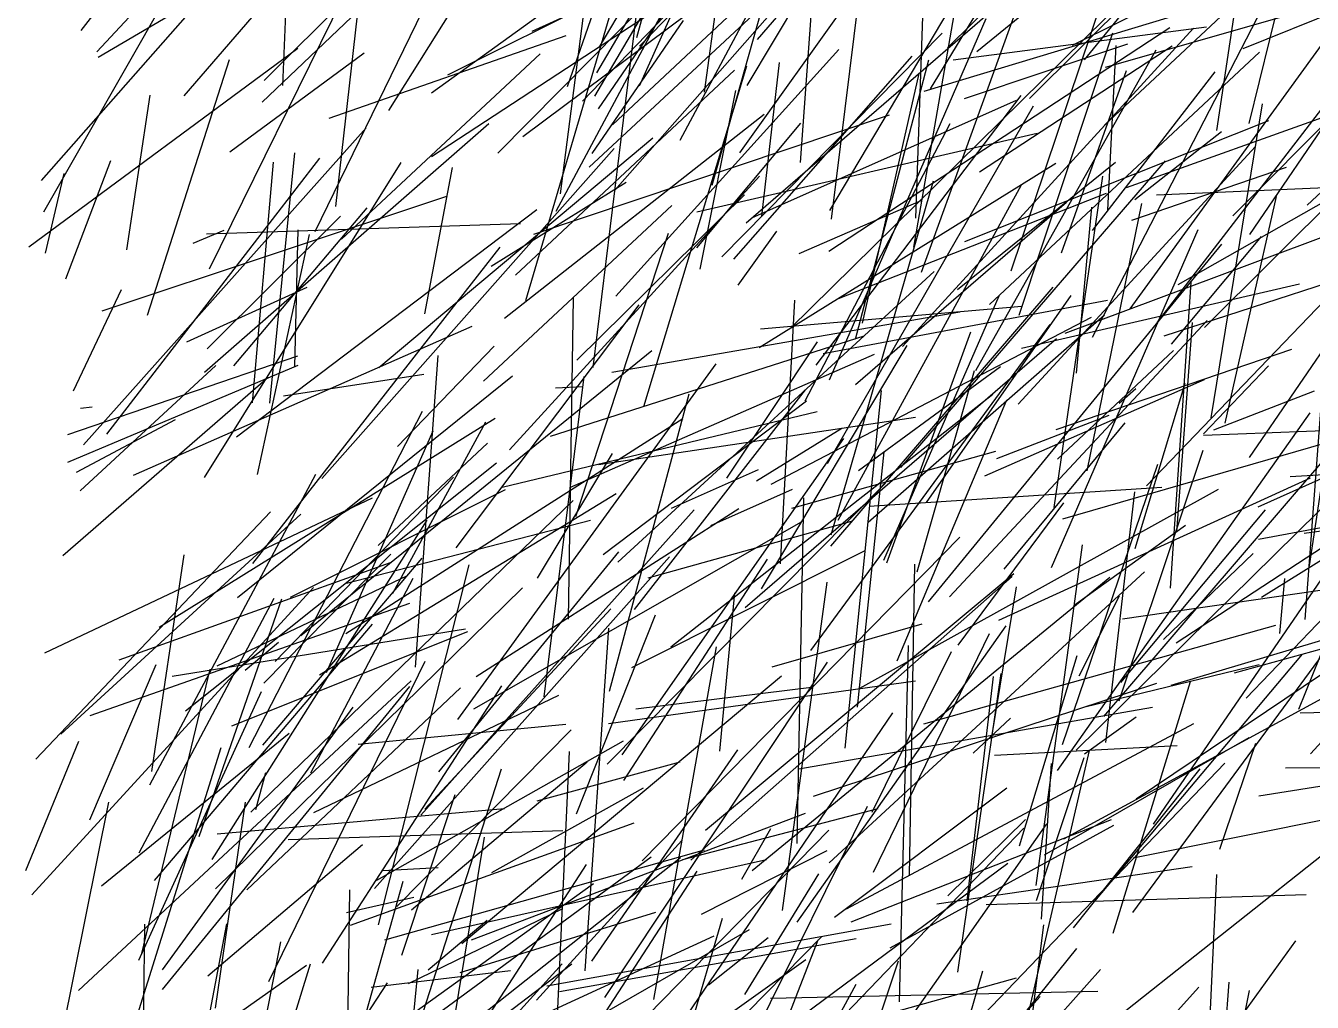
# Model space of a CAD drawing. Header units: metres. Extents: x 0 to 1019, y 0 to 619.
# Drawn here: x 0.5 to 71.5, y 355.9 to 409.9 of the extents above; entities that cross this region are included whole.
import ezdxf

# ---------------------------------------------------------------- set-up
doc = ezdxf.new("R2010")
doc.units = ezdxf.units.M

msp = doc.modelspace()

# ---------------------------------------------------------------- linework, layer by layer
at = {"color": 183}
msp.add_line((3.547, 409.59), (17.482, 427.744), dxfattribs=at)
at = {"color": 75}
for p, q in [((34.372, 408.734), (53.369, 428.29)), ((37.536, 399.575), (56.343, 403.922)), ((16.704, 374.015), (33.085, 384.021))]:
    msp.add_line(p, q, dxfattribs=at)
at = {"color": 92}
for p, q in [((32.018, 407.259), (43.212, 426.277)), ((19.989, 390.988), (35.115, 403.657)), ((38.82, 369.79), (39.651, 378.543))]:
    msp.add_line(p, q, dxfattribs=at)
at = {"color": 23}
for p, q in [((9.239, 405.983), (25.963, 425.407)), ((43.273, 402.296), (44.357, 417.287)), ((0.819, 361.857), (16.382, 378.825))]:
    msp.add_line(p, q, dxfattribs=at)
at = {"color": 186}
for p, q in [((37.965, 406.177), (40.55, 424.922)), ((66.271, 404.076), (68.315, 417.667))]:
    msp.add_line(p, q, dxfattribs=at)
at = {"color": 76}
for p, q in [((13.654, 406.823), (30.431, 423.576)), ((49.954, 396.247), (55.84, 412.55)), ((57.734, 370.156), (63.006, 385.638)), ((22.52, 366.596), (32.8, 377.652))]:
    msp.add_line(p, q, dxfattribs=at)
at = {"color": 145}
for p, q in [((30.408, 406.494), (36.313, 423.547)), ((31.222, 405.686), (42.093, 416.95)), ((34.615, 388.831), (40.311, 407.638)), ((57.89, 392.885), (73.142, 398.585)), ((63.698, 378.802), (64.849, 395.698))]:
    msp.add_line(p, q, dxfattribs=at)
at = {"color": 47}
for p, q in [((68.05, 404.447), (72.738, 423.602)), ((11.971, 391.079), (19.341, 399.805))]:
    msp.add_line(p, q, dxfattribs=at)
at = {"color": 133}
for p, q in [((40.331, 406.559), (50.234, 423.183)), ((43.52, 389.146), (51.528, 404.459))]:
    msp.add_line(p, q, dxfattribs=at)
at = {"color": 214}
msp.add_line((60.052, 404.356), (79.824, 422.855), dxfattribs=at)
at = {"color": 99}
for p, q in [((4.409, 408.413), (17.658, 422.662)), ((27.527, 396.086), (39.616, 407.407)), ((40.995, 392.086), (57.363, 402.267)), ((68.064, 386.018), (78.615, 401.426)), ((15.349, 391.027), (15.528, 398.585)), ((71.134, 377.058), (72.195, 391.072)), ((23.314, 350.958), (31.451, 363.537))]:
    msp.add_line(p, q, dxfattribs=at)
at = {"color": 66}
for p, q in [((32.894, 404.383), (51.428, 421.769)), ((20.204, 363.195), (23.261, 363.365))]:
    msp.add_line(p, q, dxfattribs=at)
at = {"color": 93}
msp.add_line((53.01, 408.435), (69.711, 422.038), dxfattribs=at)
at = {"color": 104}
for p, q in [((31.916, 405.956), (40.853, 421.25)), ((9.3, 372.021), (26.486, 385.724)), ((9.393, 348.644), (11.587, 360.251))]:
    msp.add_line(p, q, dxfattribs=at)
at = {"color": 101}
msp.add_line((32.145, 408.659), (39.582, 421.199), dxfattribs=at)
at = {"color": 52}
for p, q in [((26.55, 402.821), (43.815, 420.286)), ((44.684, 348.454), (56.873, 365.771)), ((41.61, 356.144), (59.682, 356.548))]:
    msp.add_line(p, q, dxfattribs=at)
at = {"color": 132}
for p, q in [((34.226, 409.212), (37.367, 420.464)), ((25.232, 372.123), (43.325, 382.458))]:
    msp.add_line(p, q, dxfattribs=at)
at = {"color": 24}
for p, q in [((50.45, 406.374), (58.922, 420.279)), ((3.498, 388.731), (4.156, 388.807)), ((54.116, 385.948), (60.309, 388.348))]:
    msp.add_line(p, q, dxfattribs=at)
at = {"color": 17}
for p, q in [((17.602, 399.865), (19.83, 419.434)), ((1.36, 401.302), (10.938, 412.2)), ((71.374, 380.036), (73.875, 396.673)), ((3.121, 389.692), (5.779, 395.295)), ((21.791, 361.028), (31.486, 369.211))]:
    msp.add_line(p, q, dxfattribs=at)
at = {"color": 255}
for p, q in [((51.396, 408.633), (62.757, 419.88)), ((59.394, 392.658), (69.584, 412.41)), ((21.247, 358.536), (24.198, 367.396))]:
    msp.add_line(p, q, dxfattribs=at)
at = {"color": 219}
msp.add_line((1.475, 399.579), (12.365, 418.633), dxfattribs=at)
at = {"color": 134}
msp.add_line((13.536, 405.628), (27.356, 418.799), dxfattribs=at)
at = {"color": 150}
for p, q in [((16.458, 398.482), (25.738, 417.533)), ((39.639, 344.773), (46.353, 356.921))]:
    msp.add_line(p, q, dxfattribs=at)
at = {"color": 140}
for p, q in [((33.007, 400.767), (47.929, 417.677)), ((28.103, 394.681), (33.552, 413.185))]:
    msp.add_line(p, q, dxfattribs=at)
at = {"color": 203}
for p, q in [((58.946, 407.978), (66.928, 417.733)), ((60.247, 399.689), (60.703, 408.757)), ((29.105, 372.795), (31.331, 390.476))]:
    msp.add_line(p, q, dxfattribs=at)
at = {"color": 39}
for p, q in [((39.918, 402.83), (50.045, 417.042)), ((11.744, 402.883), (19.178, 408.363)), ((63.748, 373.44), (81.044, 378.625))]:
    msp.add_line(p, q, dxfattribs=at)
at = {"color": 25}
msp.add_line((55.915, 405.844), (67.065, 416.907), dxfattribs=at)
at = {"color": 220}
for p, q in [((28.454, 409.545), (42.441, 415.946)), ((62.935, 400.52), (77.306, 401.135))]:
    msp.add_line(p, q, dxfattribs=at)
at = {"color": 176}
for p, q in [((29.768, 399.62), (38.625, 416.143)), ((36.402, 353.192), (43.559, 358.283))]:
    msp.add_line(p, q, dxfattribs=at)
at = {"color": 97}
for p, q in [((34.385, 406.532), (38.742, 416.277)), ((16.834, 384.849), (32.978, 403.075)), ((10.785, 363.807), (22.657, 382.542))]:
    msp.add_line(p, q, dxfattribs=at)
at = {"color": 103}
for p, q in [((40.888, 409.088), (46.752, 415.879)), ((62.982, 393.478), (76.165, 410.618)), ((45.366, 394.787), (60.167, 400.607)), ((49.705, 379.701), (52.874, 390.816)), ((46.417, 372.223), (47.891, 386.329))]:
    msp.add_line(p, q, dxfattribs=at)
at = {"color": 113}
msp.add_line((54.913, 396.327), (61.559, 416.105), dxfattribs=at)
at = {"color": 189}
msp.add_line((23.786, 407.144), (40.773, 415.633), dxfattribs=at)
at = {"color": 174}
msp.add_line((27.942, 403.74), (43.431, 415.307), dxfattribs=at)
at = {"color": 28}
for p, q in [((38.392, 401.045), (42.385, 415.173)), ((28.735, 367.055), (36.622, 369.21))]:
    msp.add_line(p, q, dxfattribs=at)
at = {"color": 4}
for p, q in [((44.893, 399.65), (54.054, 415.066)), ((43.083, 360.351), (54.626, 376.717)), ((56.744, 364.065), (68.052, 370.553))]:
    msp.add_line(p, q, dxfattribs=at)
at = {"color": 87}
for p, q in [((67.152, 399.359), (83.201, 415.486)), ((4.704, 394.114), (23.745, 400.44))]:
    msp.add_line(p, q, dxfattribs=at)
at = {"color": 201}
for p, q in [((10.629, 396.437), (19.614, 414.671)), ((36.109, 375.561), (53.885, 389.512)), ((53.976, 369.577), (64.068, 370.104)), ((25.099, 359.37), (43.552, 366.363)), ((20.428, 340.276), (22.156, 357.735))]:
    msp.add_line(p, q, dxfattribs=at)
at = {"color": 54}
for p, q in [((14.682, 406.547), (15.023, 414.598)), ((64.133, 395.558), (78.851, 403.948))]:
    msp.add_line(p, q, dxfattribs=at)
at = {"color": 130}
for p, q in [((30.021, 400.579), (31.768, 414.248)), ((60.126, 370.267), (61.733, 384.112)), ((44.852, 363.634), (62.26, 379.702)), ((1.583, 349.673), (5.067, 366.98)), ((22.889, 359.676), (41.392, 363.814)), ((12.415, 344.782), (20.468, 356.999))]:
    msp.add_line(p, q, dxfattribs=at)
at = {"color": 80}
for p, q in [((36.626, 403.538), (42.456, 414.427)), ((66.433, 364.379), (68.423, 370.237))]:
    msp.add_line(p, q, dxfattribs=at)
at = {"color": 50}
for p, q in [((49.632, 399.23), (50.18, 414.755)), ((11.207, 342.242), (14.573, 359.256))]:
    msp.add_line(p, q, dxfattribs=at)
at = {"color": 165}
for p, q in [((58.289, 408.786), (70.52, 414.861)), ((6.435, 385.027), (25.137, 393.26)), ((19.745, 362.209), (36.037, 380.526))]:
    msp.add_line(p, q, dxfattribs=at)
at = {"color": 245}
for p, q in [((32.114, 405.258), (37.619, 413.299)), ((43.979, 367.31), (62.952, 373.544)), ((70.046, 368.871), (89.985, 369.009))]:
    msp.add_line(p, q, dxfattribs=at)
at = {"color": 112}
for p, q in [((61.472, 394.223), (75.359, 413.371)), ((40.063, 353.063), (55.208, 357.283))]:
    msp.add_line(p, q, dxfattribs=at)
at = {"color": 213}
for p, q in [((20.526, 405.174), (25.278, 412.723)), ((53.523, 361.32), (71.2, 361.886))]:
    msp.add_line(p, q, dxfattribs=at)
at = {"color": 63}
msp.add_line((22.894, 402.629), (38.397, 412.796), dxfattribs=at)
at = {"color": 216}
for p, q in [((31.605, 402.047), (43.054, 412.701)), ((2.417, 370.739), (15.681, 382.881)), ((12.599, 374.268), (14.435, 375.806))]:
    msp.add_line(p, q, dxfattribs=at)
at = {"color": 43}
for p, q in [((40.267, 398.97), (56.191, 412.735)), ((34.533, 363.728), (52.076, 381.608))]:
    msp.add_line(p, q, dxfattribs=at)
at = {"color": 233}
for p, q in [((42.681, 393.11), (62.046, 412.183)), ((62.764, 365.758), (76.318, 385.521)), ((19.964, 360.195), (24.978, 380.088))]:
    msp.add_line(p, q, dxfattribs=at)
at = {"color": 179}
msp.add_line((49.521, 397.623), (52.157, 412.78), dxfattribs=at)
at = {"color": 171}
for p, q in [((4.486, 408.124), (9.774, 411.232)), ((46.31, 392.546), (50.364, 407.965)), ((21.02, 386.613), (26.359, 392.154)), ((10.969, 362.187), (27.913, 378.81)), ((6.75, 364.171), (14.205, 378.248))]:
    msp.add_line(p, q, dxfattribs=at)
at = {"color": 26}
for p, q in [((22.896, 406.157), (29.879, 411.194)), ((14.721, 389.415), (22.465, 390.62))]:
    msp.add_line(p, q, dxfattribs=at)
at = {"color": 128}
for p, q in [((44.973, 399.172), (46.485, 411.377)), ((33.518, 368.165), (41.442, 380.388)), ((59.534, 361.511), (70.985, 375.155))]:
    msp.add_line(p, q, dxfattribs=at)
at = {"color": 51}
msp.add_line((60.123, 407.559), (72.43, 411.084), dxfattribs=at)
at = {"color": 105}
for p, q in [((67.709, 408.598), (74.545, 411.356)), ((10.051, 365.079), (14.618, 378.204))]:
    msp.add_line(p, q, dxfattribs=at)
at = {"color": 53}
for p, q in [((31.769, 402.796), (36.808, 410.144)), ((61.643, 363.911), (74.787, 366.544))]:
    msp.add_line(p, q, dxfattribs=at)
at = {"color": 246}
msp.add_line((31.817, 390.974), (34.205, 410.489), dxfattribs=at)
at = {"color": 65}
msp.add_line((44.872, 390.295), (53.527, 410.25), dxfattribs=at)
at = {"color": 199}
msp.add_line((50.1, 406.246), (64.676, 410.643), dxfattribs=at)
at = {"color": 190}
for p, q in [((68.094, 398.321), (76.13, 410.142)), ((48.227, 358.927), (60.568, 365.713)), ((34.654, 345.875), (38.968, 360.563))]:
    msp.add_line(p, q, dxfattribs=at)
at = {"color": 88}
for p, q in [((17.242, 404.743), (30.331, 409.31)), ((50.55, 348.991), (58.536, 358.904))]:
    msp.add_line(p, q, dxfattribs=at)
at = {"color": 196}
msp.add_line((38.923, 397.087), (51.1, 409.452), dxfattribs=at)
at = {"color": 239}
for p, q in [((44.843, 397.399), (63.663, 409.75)), ((30.87, 382.743), (35.98, 398.405))]:
    msp.add_line(p, q, dxfattribs=at)
at = {"color": 116}
for p, q in [((48.902, 392.137), (64.982, 409.718)), ((57.675, 397.305), (61.283, 407.38)), ((59.099, 385.271), (62.113, 400.046)), ((18.204, 379.064), (31.666, 382.542))]:
    msp.add_line(p, q, dxfattribs=at)
at = {"color": 35}
for p, q in [((51.706, 407.978), (65.692, 409.79)), ((55.337, 393.862), (60.528, 409.469))]:
    msp.add_line(p, q, dxfattribs=at)
at = {"color": 152}
for p, q in [((0.658, 397.647), (15.501, 408.622)), ((12.168, 378.278), (27.363, 390.524))]:
    msp.add_line(p, q, dxfattribs=at)
at = {"color": 185}
for p, q in [((52.331, 405.84), (61.353, 408.852)), ((38.027, 365.433), (55.046, 379.612))]:
    msp.add_line(p, q, dxfattribs=at)
at = {"color": 89}
for p, q in [((53.147, 401.782), (63.794, 408.739)), ((56.294, 362.377), (58.852, 381.186)), ((22.701, 357.71), (25.968, 360.453)), ((38.19, 356.898), (41.483, 359.496))]:
    msp.add_line(p, q, dxfattribs=at)
at = {"color": 121}
for p, q in [((7.204, 393.864), (11.732, 407.997)), ((6.901, 358.62), (10.66, 374.315))]:
    msp.add_line(p, q, dxfattribs=at)
at = {"color": 146}
for p, q in [((17.92, 398.065), (28.888, 408.308)), ((9.373, 392.396), (16.015, 395.424)), ((42.28, 360.996), (44.749, 379.134)), ((18.187, 360.892), (21.918, 361.739))]:
    msp.add_line(p, q, dxfattribs=at)
at = {"color": 224}
for p, q in [((33.072, 394.916), (45.393, 408.533)), ((71.247, 399.946), (75.364, 403.781)), ((56.31, 361.551), (58.945, 369.448)), ((6.869, 345.053), (7.054, 360.247))]:
    msp.add_line(p, q, dxfattribs=at)
at = {"color": 163}
for p, q in [((39.58, 396.968), (49.434, 408.165)), ((47.053, 383.331), (63.226, 384.372))]:
    msp.add_line(p, q, dxfattribs=at)
at = {"color": 237}
for p, q in [((52.956, 390.823), (62.921, 408.523)), ((58.39, 377.856), (64.541, 382.267))]:
    msp.add_line(p, q, dxfattribs=at)
at = {"color": 182}
for p, q in [((53.702, 394.457), (68.614, 408.4)), ((46.691, 393.432), (49.831, 407.219)), ((13.277, 385.079), (16.149, 398.319))]:
    msp.add_line(p, q, dxfattribs=at)
at = {"color": 135}
for p, q in [((65.589, 393.183), (80.691, 408.241)), ((66.73, 387.901), (69.561, 400.419))]:
    msp.add_line(p, q, dxfattribs=at)
at = {"color": 12}
for p, q in [((41.129, 399.345), (42.106, 407.831)), ((7.436, 368.665), (9.23, 380.629))]:
    msp.add_line(p, q, dxfattribs=at)
at = {"color": 58}
for p, q in [((59.387, 398.54), (66.163, 407.304)), ((71.079, 381.824), (82.757, 383.494))]:
    msp.add_line(p, q, dxfattribs=at)
at = {"color": 30}
for p, q in [((61.269, 400.929), (80.307, 407.725)), ((10.465, 398.369), (27.806, 398.939))]:
    msp.add_line(p, q, dxfattribs=at)
at = {"color": 74}
for p, q in [((6.061, 397.48), (7.349, 406.017)), ((17.091, 374.143), (22.988, 387.476))]:
    msp.add_line(p, q, dxfattribs=at)
at = {"color": 41}
for p, q in [((37.737, 396.412), (39.689, 406.27)), ((65.857, 354.191), (66.256, 362.976))]:
    msp.add_line(p, q, dxfattribs=at)
at = {"color": 254}
for p, q in [((40.576, 399.254), (55.194, 405.747)), ((10.502, 392.011), (17.873, 399.346))]:
    msp.add_line(p, q, dxfattribs=at)
at = {"color": 137}
msp.add_line((44.142, 391.112), (55.456, 406), dxfattribs=at)
at = {"color": 149}
for p, q in [((44.761, 385.68), (56.145, 405.437)), ((15.682, 376.176), (35.057, 391.924))]:
    msp.add_line(p, q, dxfattribs=at)
at = {"color": 61}
for p, q in [((65.952, 388.207), (68.786, 405.547)), ((4.028, 366.003), (7.677, 374.582))]:
    msp.add_line(p, q, dxfattribs=at)
at = {"color": 29}
for p, q in [((10.362, 390.721), (26.063, 404.454)), ((45.739, 369.962), (47.742, 389.719)), ((54.522, 379.838), (61.201, 387.92))]:
    msp.add_line(p, q, dxfattribs=at)
at = {"color": 96}
for p, q in [((26.919, 393.713), (41.268, 404.975)), ((50.074, 371.31), (69.516, 376.744)), ((56.585, 360.523), (57.123, 369.106))]:
    msp.add_line(p, q, dxfattribs=at)
at = {"color": 36}
for p, q in [((28.537, 398.339), (48.185, 404.941)), ((34.861, 379.374), (46.085, 382.497)), ((61.055, 377.109), (74.784, 379.094))]:
    msp.add_line(p, q, dxfattribs=at)
at = {"color": 13}
for p, q in [((37.547, 397.597), (43.287, 404.478)), ((40.217, 377.733), (57.408, 392.58))]:
    msp.add_line(p, q, dxfattribs=at)
at = {"color": 31}
for p, q in [((52.339, 397.945), (69.141, 404.623)), ((43.849, 375.349), (57.054, 393.363))]:
    msp.add_line(p, q, dxfattribs=at)
at = {"color": 166}
for p, q in [((3.677, 386.712), (19.289, 404.211)), ((26.19, 396.581), (33.633, 401.22)), ((57.82, 364.96), (74.564, 374.059)), ((58.342, 360.036), (65.348, 368.811)), ((58.811, 353.552), (76.943, 367.92))]:
    msp.add_line(p, q, dxfattribs=at)
at = {"color": 167}
for p, q in [((61.736, 400.251), (66.518, 404.009)), ((2.806, 387.272), (15.512, 391.62))]:
    msp.add_line(p, q, dxfattribs=at)
at = {"color": 204}
for p, q in [((55.289, 388.96), (68.395, 403.193)), ((55.294, 352.889), (59.235, 369.827))]:
    msp.add_line(p, q, dxfattribs=at)
at = {"color": 10}
for p, q in [((2.699, 395.881), (5.189, 402.407)), ((63.751, 392.265), (68.727, 398.209))]:
    msp.add_line(p, q, dxfattribs=at)
at = {"color": 125}
for p, q in [((4.969, 387.307), (16.727, 402.538)), ((51.981, 375.642), (57.807, 383.499)), ((40.026, 362.724), (41.635, 365.53))]:
    msp.add_line(p, q, dxfattribs=at)
at = {"color": 32}
for p, q in [((10.359, 384.904), (21.221, 402.299)), ((7.338, 367.935), (16.508, 385.094)), ((32.67, 371.312), (49.618, 373.668))]:
    msp.add_line(p, q, dxfattribs=at)
at = {"color": 40}
msp.add_line((13.006, 389.022), (14.168, 402.316), dxfattribs=at)
at = {"color": 138}
for p, q in [((13.956, 389.01), (15.34, 402.827)), ((13.182, 366.576), (13.747, 368.612)), ((17.221, 347.975), (21.318, 362.612)), ((21.625, 356.962), (30.138, 361.107))]:
    msp.add_line(p, q, dxfattribs=at)
at = {"color": 159}
for p, q in [((48.811, 385.461), (63.436, 402.389)), ((70.858, 371.915), (87.144, 372.23)), ((25.059, 353.421), (38.509, 359.6))]:
    msp.add_line(p, q, dxfattribs=at)
at = {"color": 22}
for p, q in [((51.945, 395.285), (60.667, 402.316)), ((57.382, 387.564), (70.409, 391.992))]:
    msp.add_line(p, q, dxfattribs=at)
at = {"color": 33}
for p, q in [((1.568, 397.289), (2.595, 401.702)), ((63.36, 392.732), (78.96, 397.783)), ((50.227, 383.518), (58.221, 394.961))]:
    msp.add_line(p, q, dxfattribs=at)
at = {"color": 164}
for p, q in [((22.526, 393.948), (24.05, 402.021)), ((60.026, 371.707), (74.131, 388.175)), ((53.841, 370.593), (55.203, 378.877)), ((36.68, 345.843), (55.596, 365.532))]:
    msp.add_line(p, q, dxfattribs=at)
at = {"color": 194}
for p, q in [((27.207, 386.431), (40.999, 401.541)), ((29.262, 356.829), (48.272, 360.25))]:
    msp.add_line(p, q, dxfattribs=at)
at = {"color": 147}
for p, q in [((57.28, 383.248), (59.96, 401.543)), ((67.233, 374.112), (77.267, 376.878))]:
    msp.add_line(p, q, dxfattribs=at)
at = {"color": 218}
for p, q in [((61.567, 399.123), (70.111, 402.05)), ((11.046, 365.229), (26.921, 366.619))]:
    msp.add_line(p, q, dxfattribs=at)
at = {"color": 45}
for p, q in [((44.968, 381.744), (50.606, 401.291)), ((13.575, 370.125), (22.377, 380.458))]:
    msp.add_line(p, q, dxfattribs=at)
at = {"color": 217}
for p, q in [((45.353, 382.556), (55.482, 401.07)), ((30.894, 366.34), (35.265, 377.327)), ((41.699, 374.458), (49.996, 376.828))]:
    msp.add_line(p, q, dxfattribs=at)
at = {"color": 181}
for p, q in [((30.911, 391.394), (40.175, 400.524)), ((42.163, 380.14), (42.963, 394.695))]:
    msp.add_line(p, q, dxfattribs=at)
at = {"color": 79}
for p, q in [((43.197, 397.277), (49.936, 400.195)), ((47.003, 382.445), (60.064, 393.896)), ((22.012, 374.431), (23.262, 391.648))]:
    msp.add_line(p, q, dxfattribs=at)
at = {"color": 209}
msp.add_line((46.307, 390.044), (57.957, 400.118), dxfattribs=at)
at = {"color": 2}
for p, q in [((12.115, 387.149), (28.711, 399.711)), ((58.515, 390.674), (59.363, 399.828)), ((41.114, 378.759), (49.154, 392.187)), ((57.472, 368.718), (71.419, 388.482)), ((19.936, 381.145), (25.99, 386.81)), ((54.227, 377.023), (71.438, 384.885)), ((46.549, 373.264), (66.35, 384.261)), ((23.301, 368.656), (33.237, 380.792)), ((18.835, 370.176), (30.301, 371.292))]:
    msp.add_line(p, q, dxfattribs=at)
at = {"color": 57}
for p, q in [((25.763, 390.217), (36.157, 399.929)), ((42.784, 383.215), (54.053, 386.362)), ((7.59, 362.643), (19.632, 376.809))]:
    msp.add_line(p, q, dxfattribs=at)
at = {"color": 44}
for p, q in [((57.124, 379.929), (65.24, 398.609)), ((5.108, 350.314), (11.267, 369.99)), ((40.203, 356.363), (44.291, 363.019))]:
    msp.add_line(p, q, dxfattribs=at)
at = {"color": 85}
for p, q in [((62.378, 384.448), (76.031, 398.671)), ((48.743, 355.952), (49.228, 375.626)), ((14.977, 364.914), (30.146, 365.404)), ((25.206, 351.199), (40.446, 359.939))]:
    msp.add_line(p, q, dxfattribs=at)
at = {"color": 230}
for p, q in [((9.73, 397.851), (11.441, 398.564)), ((47.867, 380.348), (54.247, 394.935))]:
    msp.add_line(p, q, dxfattribs=at)
at = {"color": 84}
msp.add_line((39.826, 395.521), (41.969, 398.5), dxfattribs=at)
at = {"color": 55}
for p, q in [((13.025, 380.163), (26.688, 397.628)), ((12.908, 366.425), (30.723, 383.639))]:
    msp.add_line(p, q, dxfattribs=at)
at = {"color": 95}
msp.add_line((50.337, 378.034), (66.547, 397.797), dxfattribs=at)
at = {"color": 192}
msp.add_line((33.182, 380.234), (50.655, 396.284), dxfattribs=at)
at = {"color": 243}
msp.add_line((44.953, 381.106), (57.229, 395.422), dxfattribs=at)
at = {"color": 73}
msp.add_line((55.468, 392.052), (70.824, 395.599), dxfattribs=at)
at = {"color": 60}
for p, q in [((24.251, 381.026), (34.366, 394.44)), ((33.951, 374.421), (46.813, 380.856)), ((36.764, 363.816), (47.555, 366.631))]:
    msp.add_line(p, q, dxfattribs=at)
at = {"color": 236}
for p, q in [((30.463, 377.089), (30.734, 394.828)), ((28.739, 379.352), (32.883, 386.226)), ((22.318, 352.575), (36.637, 363.927))]:
    msp.add_line(p, q, dxfattribs=at)
at = {"color": 20}
for p, q in [((41.067, 393.12), (55.491, 394.361)), ((24.346, 371.535), (38.61, 391.189))]:
    msp.add_line(p, q, dxfattribs=at)
at = {"color": 124}
for p, q in [((44.522, 391.758), (60.222, 394.699)), ((65.526, 387.24), (81.766, 387.862))]:
    msp.add_line(p, q, dxfattribs=at)
at = {"color": 241}
for p, q in [((32.856, 390.716), (52.069, 394.052)), ((64.055, 381.896), (64.917, 393.471)), ((21.461, 352.349), (26.75, 368.826))]:
    msp.add_line(p, q, dxfattribs=at)
at = {"color": 120}
for p, q in [((41.643, 384.539), (59.336, 393.758)), ((10.545, 357.383), (19.084, 364.632))]:
    msp.add_line(p, q, dxfattribs=at)
at = {"color": 15}
for p, q in [((48.039, 380.188), (52.673, 392.955)), ((8.042, 356.623), (21.696, 373.357))]:
    msp.add_line(p, q, dxfattribs=at)
at = {"color": 114}
for p, q in [((51.5, 378.312), (65.726, 393.581)), ((60.534, 359.733), (64.807, 373.641))]:
    msp.add_line(p, q, dxfattribs=at)
at = {"color": 222}
for p, q in [((29.469, 387.187), (46.79, 392.733)), ((47.227, 366.425), (51.617, 375.301)), ((13.345, 339.639), (30.113, 358.049))]:
    msp.add_line(p, q, dxfattribs=at)
at = {"color": 6}
for p, q in [((39.203, 384.876), (44.209, 392.401)), ((66.104, 387.545), (71.665, 389.692))]:
    msp.add_line(p, q, dxfattribs=at)
at = {"color": 180}
for p, q in [((30.534, 384.354), (47.353, 391.714)), ((60.956, 373.576), (68.944, 383.116))]:
    msp.add_line(p, q, dxfattribs=at)
at = {"color": 3}
for p, q in [((57.466, 385.909), (63.875, 391.919)), ((3.398, 356.577), (21.767, 373.68))]:
    msp.add_line(p, q, dxfattribs=at)
at = {"color": 102}
msp.add_line((2.811, 385.76), (15.525, 391.103), dxfattribs=at)
at = {"color": 227}
for p, q in [((3.488, 384.174), (10.98, 391.09)), ((57.638, 341.354), (70.627, 359.321))]:
    msp.add_line(p, q, dxfattribs=at)
at = {"color": 184}
for p, q in [((46.475, 385.3), (54.317, 391.029)), ((64.023, 375.777), (81.626, 387.318)), ((29.128, 343.998), (44.438, 359.548)), ((55.465, 345.946), (65.277, 356.764))]:
    msp.add_line(p, q, dxfattribs=at)
at = {"color": 49}
for p, q in [((65.528, 387.309), (69.118, 391.076)), ((37.206, 363.773), (54.968, 379.441))]:
    msp.add_line(p, q, dxfattribs=at)
at = {"color": 141}
for p, q in [((68.546, 383.287), (85.936, 391.1)), ((47.31, 363.104), (53.714, 376.295)), ((51.154, 348.047), (59.843, 357.738))]:
    msp.add_line(p, q, dxfattribs=at)
at = {"color": 67}
for p, q in [((2.521, 380.59), (13.879, 390.438)), ((3.288, 385.204), (8.75, 388.109)), ((1.038, 369.349), (14.003, 383.013))]:
    msp.add_line(p, q, dxfattribs=at)
at = {"color": 8}
for p, q in [((53.453, 385.005), (65.574, 390.319)), ((54.952, 346.215), (56.705, 360.194)), ((12.37, 345.741), (16.216, 358.041))]:
    msp.add_line(p, q, dxfattribs=at)
at = {"color": 168}
msp.add_line((61.757, 380.979), (64.515, 390.113), dxfattribs=at)
at = {"color": 244}
msp.add_line((29.74, 389.865), (31.26, 389.939), dxfattribs=at)
at = {"color": 173}
for p, q in [((32.718, 373.107), (37.112, 389.531)), ((26.8, 384.368), (44.196, 388.556)), ((70.786, 372.111), (75.503, 383.795)), ((11.871, 371.195), (24.905, 376.404)), ((16.046, 350.021), (35.018, 363.965))]:
    msp.add_line(p, q, dxfattribs=at)
at = {"color": 5}
for p, q in [((34.099, 377.609), (43.548, 389.739)), ((69.745, 376.299), (70.017, 379.336))]:
    msp.add_line(p, q, dxfattribs=at)
at = {"color": 59}
for p, q in [((58.488, 369.841), (78.438, 389.506)), ((52.294, 351.583), (56.501, 356.247))]:
    msp.add_line(p, q, dxfattribs=at)
at = {"color": 247}
for p, q in [((60.861, 389.009), (61.791, 389.828)), ((25.366, 373.908), (39.86, 383.195))]:
    msp.add_line(p, q, dxfattribs=at)
at = {"color": 252}
msp.add_line((68.732, 378.292), (87.292, 389.848), dxfattribs=at)
at = {"color": 34}
msp.add_line((32.364, 380.647), (43.608, 389.143), dxfattribs=at)
at = {"color": 198}
msp.add_line((48.602, 374.778), (54.656, 389.189), dxfattribs=at)
at = {"color": 16}
for p, q in [((7.847, 376.632), (26.406, 388.19)), ((20.982, 361.213), (30.61, 370.972))]:
    msp.add_line(p, q, dxfattribs=at)
at = {"color": 70}
msp.add_line((12.82, 370.003), (22.396, 388.564), dxfattribs=at)
at = {"color": 208}
for p, q in [((18.163, 376.29), (36.767, 388.166)), ((31.371, 357.669), (32.685, 376.594))]:
    msp.add_line(p, q, dxfattribs=at)
at = {"color": 18}
for p, q in [((20.748, 378.51), (25.895, 387.971)), ((34.176, 372.139), (43.871, 373.334))]:
    msp.add_line(p, q, dxfattribs=at)
at = {"color": 154}
for p, q in [((32.118, 385.625), (49.615, 388.234)), ((33.425, 369.586), (45.665, 387.062))]:
    msp.add_line(p, q, dxfattribs=at)
at = {"color": 195}
for p, q in [((40.831, 384.727), (45.555, 387.638)), ((28.537, 348.77), (44.826, 365.431))]:
    msp.add_line(p, q, dxfattribs=at)
at = {"color": 7}
msp.add_line((67.883, 372.726), (81.865, 387.288), dxfattribs=at)
at = {"color": 211}
msp.add_line((57.76, 382.627), (73.353, 387.127), dxfattribs=at)
at = {"color": 119}
for p, q in [((60.877, 372.57), (65.506, 386.414)), ((43.183, 368.811), (62.715, 372.225)), ((37.798, 360.787), (44.749, 364.309))]:
    msp.add_line(p, q, dxfattribs=at)
at = {"color": 118}
msp.add_line((36.143, 383.22), (40.949, 385.349), dxfattribs=at)
at = {"color": 81}
for p, q in [((70.318, 384.954), (77.847, 385.414)), ((5.632, 374.841), (20.626, 380.209))]:
    msp.add_line(p, q, dxfattribs=at)
at = {"color": 69}
for p, q in [((14.262, 374.737), (24.105, 384.928)), ((13.905, 357.071), (22.544, 374.76))]:
    msp.add_line(p, q, dxfattribs=at)
at = {"color": 178}
for p, q in [((32.587, 369.082), (47.955, 384.587)), ((16.23, 368.601), (21.869, 379.354))]:
    msp.add_line(p, q, dxfattribs=at)
at = {"color": 27}
msp.add_line((68.563, 381.508), (86.033, 384.75), dxfattribs=at)
at = {"color": 115}
for p, q in [((1.539, 375.228), (19.64, 383.783)), ((4.034, 371.76), (21.693, 377.965)), ((30.297, 351.982), (37.554, 363.157))]:
    msp.add_line(p, q, dxfattribs=at)
at = {"color": 64}
msp.add_line((15.107, 378.304), (26.98, 384.245), dxfattribs=at)
at = {"color": 240}
msp.add_line((38.318, 382.264), (42.819, 384.265), dxfattribs=at)
at = {"color": 142}
for p, q in [((43.082, 364.697), (43.448, 383.789)), ((39.017, 350.668), (46.971, 366.755))]:
    msp.add_line(p, q, dxfattribs=at)
at = {"color": 187}
msp.add_line((22.296, 366.251), (37.397, 383.114), dxfattribs=at)
at = {"color": 158}
msp.add_line((13.625, 373.556), (20.639, 380.678), dxfattribs=at)
at = {"color": 242}
for p, q in [((63.314, 375.963), (68.274, 380.701)), ((29.615, 350.11), (30.509, 369.776)), ((65.058, 341.63), (68.066, 356.58))]:
    msp.add_line(p, q, dxfattribs=at)
at = {"color": 19}
msp.add_line((11.049, 374.5), (21.526, 379.478), dxfattribs=at)
at = {"color": 111}
for p, q in [((49.292, 362.907), (49.582, 380.128)), ((55.363, 364.567), (58.553, 375.08)), ((19.863, 362.677), (33.49, 370.363))]:
    msp.add_line(p, q, dxfattribs=at)
at = {"color": 77}
for p, q in [((40.601, 363.208), (60.351, 379.396)), ((8.035, 357.715), (18.565, 372.218))]:
    msp.add_line(p, q, dxfattribs=at)
at = {"color": 161}
msp.add_line((71.43, 369.653), (80.251, 379.257), dxfattribs=at)
at = {"color": 122}
for p, q in [((58.651, 373.956), (60.896, 378.367)), ((45.141, 360.618), (54.659, 367.777))]:
    msp.add_line(p, q, dxfattribs=at)
at = {"color": 155}
for p, q in [((61.812, 367.158), (77.979, 378.036)), ((18.411, 360.184), (34.082, 365.835)), ((11.709, 354.961), (15.994, 357.966))]:
    msp.add_line(p, q, dxfattribs=at)
at = {"color": 251}
for p, q in [((8.565, 373.937), (24.775, 376.551)), ((24.465, 357.565), (35.284, 360.901))]:
    msp.add_line(p, q, dxfattribs=at)
at = {"color": 90}
for p, q in [((35.176, 356.071), (38.633, 375.554)), ((10.954, 355.598), (12.612, 366.977)), ((51.414, 361.798), (55.701, 366.028)), ((18.132, 346.032), (18.383, 362.131))]:
    msp.add_line(p, q, dxfattribs=at)
at = {"color": 62}
for p, q in [((61.621, 360.891), (72.622, 375.819)), ((26.217, 363.091), (34.599, 367.76))]:
    msp.add_line(p, q, dxfattribs=at)
at = {"color": 156}
msp.add_line((32.46, 356.198), (44.757, 374.711), dxfattribs=at)
at = {"color": 235}
for p, q in [((58.969, 372.239), (68.595, 374.576)), ((20.171, 354.098), (31.834, 362.489))]:
    msp.add_line(p, q, dxfattribs=at)
at = {"color": 38}
msp.add_line((24.574, 359.167), (42.228, 373.956), dxfattribs=at)
at = {"color": 98}
for p, q in [((51.964, 357.584), (54.353, 374.075)), ((43.996, 344.186), (48.682, 358.222))]:
    msp.add_line(p, q, dxfattribs=at)
at = {"color": 153}
msp.add_line((52.467, 361.522), (53.928, 373.922), dxfattribs=at)
at = {"color": 56}
msp.add_line((6.721, 358.26), (13.499, 373.09), dxfattribs=at)
at = {"color": 100}
for p, q in [((12.684, 362.131), (24.491, 373.299)), ((28.693, 356.039), (36.725, 364.868))]:
    msp.add_line(p, q, dxfattribs=at)
at = {"color": 94}
msp.add_line((16.862, 358.084), (26.768, 373.403), dxfattribs=at)
at = {"color": 249}
msp.add_line((16.399, 366.399), (29.928, 372.892), dxfattribs=at)
at = {"color": 162}
msp.add_line((35.666, 353.242), (48.367, 371.918), dxfattribs=at)
at = {"color": 72}
msp.add_line((52.811, 369.686), (54.864, 371.614), dxfattribs=at)
at = {"color": 106}
for p, q in [((58.95, 369.648), (61.805, 371.69)), ((66.568, 352.092), (66.95, 357.028))]:
    msp.add_line(p, q, dxfattribs=at)
at = {"color": 169}
msp.add_line((45.815, 361.086), (64.984, 371.316), dxfattribs=at)
at = {"color": 86}
msp.add_line((0.481, 363.197), (3.414, 370.35), dxfattribs=at)
at = {"color": 126}
for p, q in [((4.659, 362.349), (15.035, 370.784)), ((22.623, 345.721), (25.817, 365.05))]:
    msp.add_line(p, q, dxfattribs=at)
at = {"color": 1}
msp.add_line((31.75, 358.192), (39.814, 369.859), dxfattribs=at)
at = {"color": 197}
msp.add_line((47.916, 349.549), (66.702, 369.126), dxfattribs=at)
at = {"color": 207}
msp.add_line((68.588, 367.33), (78.219, 368.842), dxfattribs=at)
at = {"color": 91}
msp.add_line((46.077, 360.371), (60.442, 366.021), dxfattribs=at)
at = {"color": 215}
msp.add_line((20.316, 359.378), (37.97, 364.352), dxfattribs=at)
at = {"color": 143}
msp.add_line((41.71, 353.961), (54.713, 363.61), dxfattribs=at)
at = {"color": 226}
msp.add_line((50.808, 361.358), (64.905, 363.431), dxfattribs=at)
at = {"color": 11}
for p, q in [((29.953, 356.514), (46.345, 359.442)), ((36.683, 339.945), (44.239, 359.369))]:
    msp.add_line(p, q, dxfattribs=at)
at = {"color": 177}
msp.add_line((17.199, 347.847), (30.647, 358.052), dxfattribs=at)
at = {"color": 71}
msp.add_line((19.561, 356.759), (27.251, 357.68), dxfattribs=at)
at = {"color": 253}
msp.add_line((48.807, 341.847), (53.339, 357.668), dxfattribs=at)

doc.saveas('drawing.dxf')
